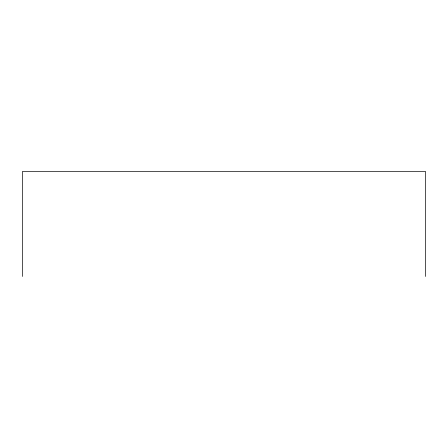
<?xml version="1.0" encoding="UTF-8"?>
<svg xmlns="http://www.w3.org/2000/svg" width="448" height="448" viewBox="0 0 448 448"><rect width="100%" height="100%" fill="white"/><g stroke="black" fill="none" stroke-linecap="round" stroke-linejoin="round"><path stroke-width="0.67" d="M425.6 276.466L425.6 171.534L22.4 171.534L22.4 276.466"/></g></svg>
